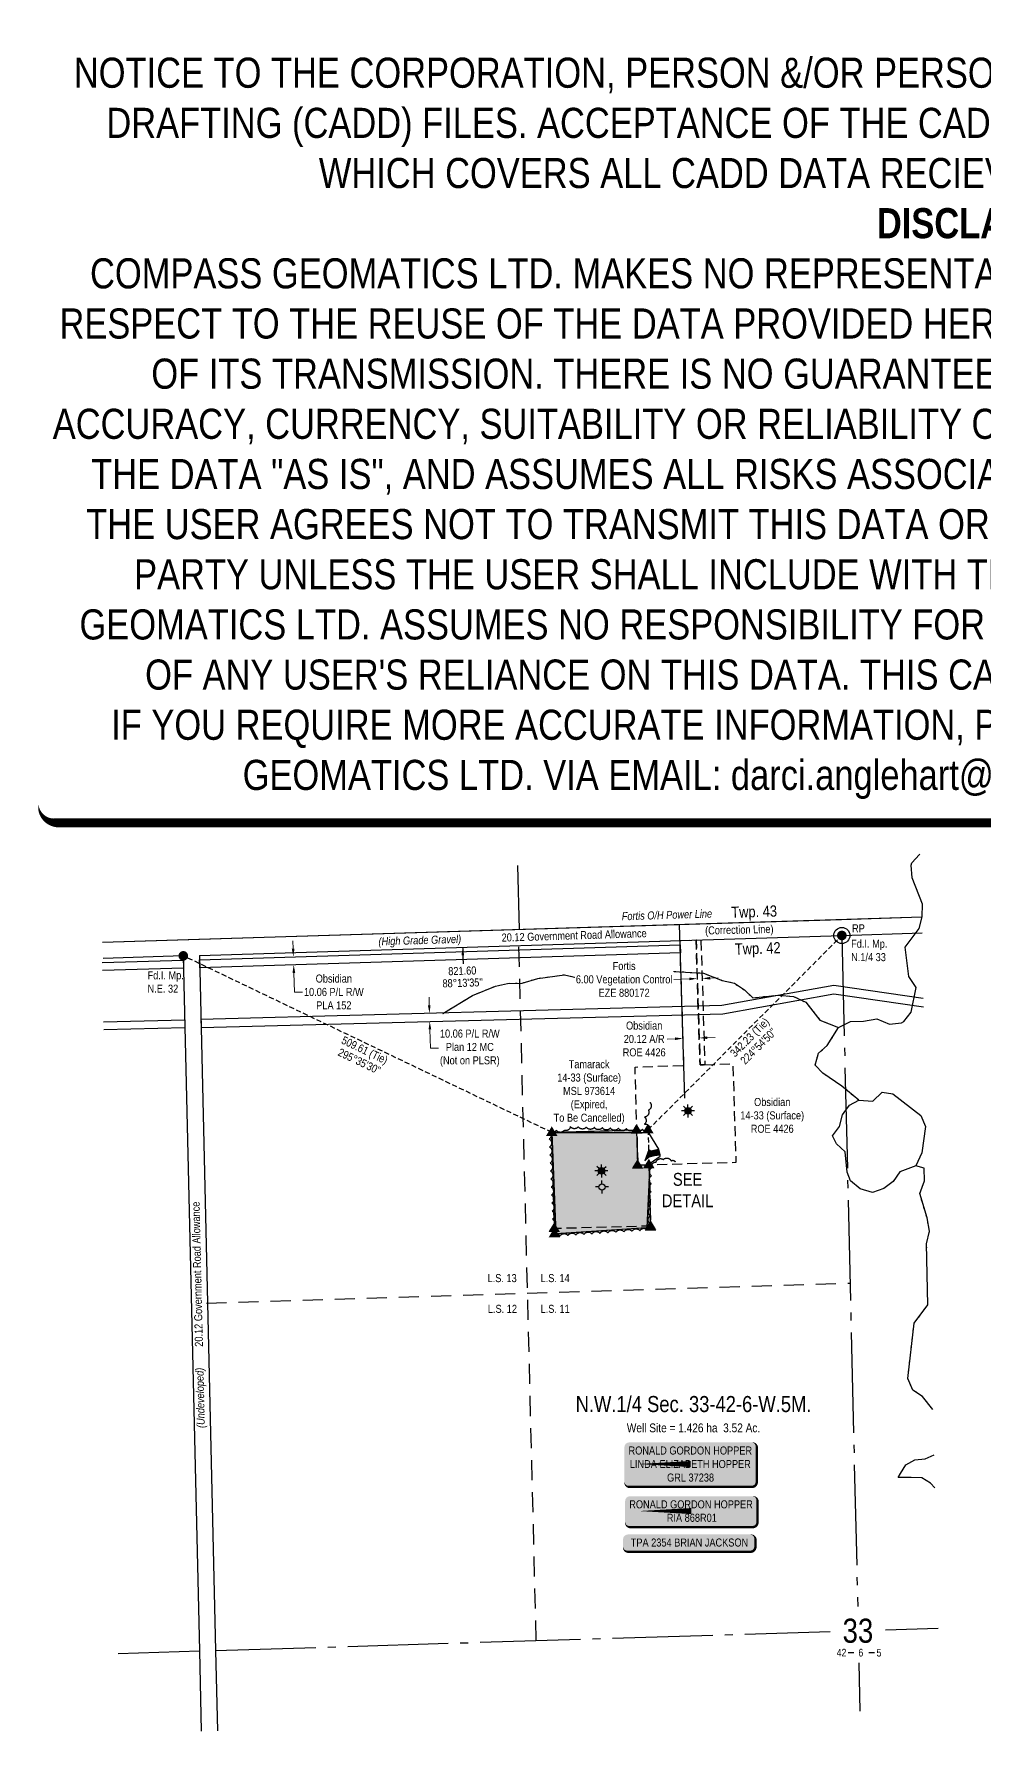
# Model space of a CAD drawing. Extents: x 647400 to 649769, y 5836713 to 5838829.
# Drawn here: x 647400 to 648585, y 5836713 to 5838829 of the extents above; entities that cross this region are included whole.
import ezdxf
from ezdxf.enums import TextEntityAlignment as Align

# ---------------------------------------------------------------- set-up
doc = ezdxf.new("R2010")
doc.units = 0
doc.header["$LTSCALE"] = 5
doc.header["$PDSIZE"] = 0.5
for name, pattern in [('0', [1, 1, 0]), ('foc-ACCESSROAD', [3.75, 2.5, -1.25]), ('foc-FLOWLINE', [3.75, 2.5, -1.25]), ('foc-LSD', [8, 5, -3]), ('foc-QUARTERLINE', [33, 25, -3, 2, -3]), ('foc-TIELINE', [1.875, 1.25, -0.625]), ('foc-TRAV', [1.875, 1.25, -0.625]), ('foc-WHEELTRACKS', [2, 0.4, -1.6])]:
    doc.linetypes.add(name, pattern=pattern)
doc.layers.get('Defpoints').update_dxf_attribs({"color": 9})
for name, color, linetype in [('10', 1, 'Continuous'), ('35', 37, 'Continuous'), ('9', 3, 'Continuous'), ('AS-FENCE', 48, 'foc-FENCE'), ('AS-OWNER', 7, 'Continuous'), ('AS-POWER', 104, 'foc-POWER'), ('AS-ROADS', 254, 'Continuous'), ('C-SYMBOL', 7, 'Continuous'), ('C-WS', 13, 'foc-ACCESSROAD'), ('C-WS-S', 13, 'Continuous'), ('D-TXT', 6, 'Continuous'), ('DETAIL-T', 7, 'Continuous'), ('F-EZE', 190, 'foc-FLOWLINE'), ('F-RW', 190, 'Continuous'), ('F-WS', 190, 'foc-ACCESSROAD'), ('F-WS-S', 190, 'Continuous'), ('L-AREAREQUIRED', 7, 'Continuous'), ('L-BD', 7, 'Continuous'), ('L-MON', 1, 'Continuous'), ('L-MON-T', 1, 'Continuous'), ('L-QSEC', 8, 'foc-QUARTERLINE'), ('L-ROAD-T', 7, 'Continuous'), ('L-SEC', 7, 'Continuous'), ('L-SECLBL', 7, 'Continuous'), ('L-SECTION-LSD', 7, 'foc-LSD'), ('L-TIE', 7, 'foc-TIELINE'), ('P-PROPOSED', 10, 'Continuous'), ('P-PROPOSED-H', 21, 'Continuous'), ('P-TRAV', 4, 'foc-TRAV'), ('T-BUSH', 110, '0'), ('T-WATER', 48, 'Continuous'), ('T-WATER-P3', 48, 'foc-WHEELTRACKS')]:
    doc.layers.add(name, color=color, linetype=linetype)
for name, color, linetype, lineweight in [('AS-GENERAL', 48, 'Continuous', 18), ('C-WS-T', 13, 'Continuous', 9), ('F-AR-T', 190, 'Continuous', 9), ('F-EZE-T', 190, 'Continuous', 9), ('F-RW-T', 190, 'Continuous', 9), ('F-WS-T', 190, 'Continuous', 9), ('T-TEXT', 48, 'Continuous', 18)]:
    doc.layers.add(name, color=color, linetype=linetype, lineweight=lineweight)
doc.layers.add('DISCLAIMER', color=7, linetype='Continuous', plot=False)
doc.styles.add('100L', font='', dxfattribs={"height": 11})
doc.styles.add('175L', font='', dxfattribs={"height": 20})
doc.styles.add('80', font='', dxfattribs={"height": 10})
doc.styles.add('80CG', font='', dxfattribs={"height": 10})
doc.styles.add('80L', font='', dxfattribs={"height": 10})
doc.styles.add('80LS', font='', dxfattribs={"height": 10})
doc.styles.add('foc-LtypeFont', font='', dxfattribs={"height": 7.35})
doc.styles.add('SIMPLEX', font='')
doc.styles.get('100L').set_extended_font_data('Arial Narrow')
doc.styles.get('175L').set_extended_font_data('Arial Narrow')
doc.styles.get('80').set_extended_font_data('Arial Narrow')
doc.styles.get('80CG').set_extended_font_data('Arial Narrow')
doc.styles.get('80L').set_extended_font_data('Arial Narrow')
doc.styles.get('80LS').set_extended_font_data('Arial Narrow', italic=True)
doc.styles.get('foc-LtypeFont').set_extended_font_data('Arial Narrow')
doc.styles.get('SIMPLEX').set_extended_font_data('Arial Narrow')
doc.linetypes.add('foc-FENCE', pattern='A,10,-1,["X",foc-LtypeFont,S=0.2,R=0,X=-0.625,Y=-0.75],-1.24', length=12.24)
doc.linetypes.add('foc-POWER', pattern='A,6,-1,["P",foc-LtypeFont,S=0.2,R=0,X=-0.625,Y=-0.75],-1.24,4', length=12.24)
doc.linetypes.add('foc-POWER-NOLINE', pattern='A,0,-4,["P",foc-LtypeFont,S=0.2,R=0,X=-0.625,Y=-0.75],-8.24', length=12.24)
doc.linetypes.add('foc-TOPO-flowdirection-NOLINE', pattern='A,0,[">",foc-LtypeFont,S=0.3,R=0,X=0,Y=-0.945],-20,[">",foc-LtypeFont,S=0.3,R=0,X=0,Y=-0.945],0', length=20)
doc.dimstyles.new('Compass 5 000', dxfattribs={"dimscale": 5, "dimtxt": 9, "dimasz": 2, "dimexe": 0.2, "dimexo": 0.0625, "dimgap": 0.5, "dimtad": 0, "dimtih": 1, "dimtoh": 1, "dimzin": 0, "dimdsep": 46, "dimtxsty": '80CG', "dimcen": 0.1, "dimse1": 1, "dimse2": 1, "dimclrd": 256, "dimclrt": 256, "dimaunit": 1, "dimadec": 4, "dimazin": 0, "dimtfac": 0.06, "dimtofl": 0, "dimtmove": 0, "dimatfit": 1, "dimfxl": 0.2, "dimtolj": 1, "dimtzin": 0, "dimlwd": -1, "dimarcsym": 0})

# ---------------------------------------------------------------- blocks, each defined once
blk = doc.blocks.new('fdia')
at = {"color": 255, "const_width": 1}
blk.add_lwpolyline([(-0.5, 0, 1), (0.5, 0, 1)], format="xyb", close=True, dxfattribs=at)
blk = doc.blocks.new('Fdiaa')
blk.add_blockref('fdia', (0, 0))
blk = doc.blocks.new('fdib')
at = {"color": 1, "const_width": 1.6}
blk.add_lwpolyline([(-0.4, 0, 1), (0.4, 0, 1)], format="xyb", close=True, dxfattribs=at)
at = {"color": 1}
blk.add_circle((0, 0), 0.8, dxfattribs=at)
blk = doc.blocks.new('Fdibb')
blk.add_blockref('fdib', (0, 0))
blk = doc.blocks.new('fdicc')
for name in ['Fdibb', 'Fdiaa']:
    blk.add_blockref(name, (0, 0))
blk = doc.blocks.new('FDI')
blk.add_blockref('fdicc', (0, 0))
blk = doc.blocks.new('STRIA')
blk.add_hatch(color=255).paths.add_polyline_path([(-0.04, 1.52), (-1.47, -0.87), (1.39, -0.87)])
blk = doc.blocks.new('STRIAA')
blk.add_blockref('STRIA', (0, 0))
blk = doc.blocks.new('STRIB')
at = {"color": 1}
blk.add_solid([(-1.12, -0.67), (-0.04, 1.13), (1.04, -0.67)], dxfattribs=at)
blk = doc.blocks.new('STRIBB')
blk.add_blockref('STRIB', (0, 0))
blk = doc.blocks.new('STRICC')
for name in ['STRIAA', 'STRIBB']:
    blk.add_blockref(name, (0, 0))
blk = doc.blocks.new('fdspike')
blk.add_blockref('STRICC', (0, 0))
blk = doc.blocks.new('TRIA')
blk.add_hatch(color=255).paths.add_polyline_path([(-0.04, 1.52), (-1.47, -0.87), (1.39, -0.87)])
blk = doc.blocks.new('TRIAA')
blk.add_blockref('TRIA', (0, 0))
blk = doc.blocks.new('TRIB')
at = {"color": 1}
blk.add_lwpolyline([(-1.12, -0.67), (-0.04, 1.13), (1.04, -0.67)], close=True, dxfattribs=at)
blk = doc.blocks.new('TRIBB')
blk.add_blockref('TRIB', (0, 0))
blk = doc.blocks.new('TRICC')
for name in ['TRIAA', 'TRIBB']:
    blk.add_blockref(name, (0, 0))
blk = doc.blocks.new('plspike')
blk.add_blockref('TRICC', (0, 0))
blk = doc.blocks.new('L-SECLBL')
at = {"layer": '9', "color": 7}
for p, q in [((-5.1, -27.8), (-12.3, -27.8)), ((20.7, -27.8), (13.5, -27.8))]:
    blk.add_line(p, q, dxfattribs=at)
at = {"layer": '10', "color": 2, "style": 'SIMPLEX'}
blk.add_attdef('SEC', text='', height=30, dxfattribs=at).set_placement((0, 0), align=Align.MIDDLE)
at = {"layer": '10', "color": 5, "style": '80L'}
blk.add_attdef('TWP', text='', height=9.5, dxfattribs=at).set_placement((-14.4, -27.4), align=Align.MIDDLE_RIGHT)
blk.add_attdef('RGE', text='', height=9.5, dxfattribs=at).set_placement((3.6, -27.4), align=Align.MIDDLE_CENTER)
blk.add_attdef('MER', text='', height=9.5, dxfattribs=at).set_placement((23.2, -27.4), align=Align.MIDDLE_LEFT)
blk = doc.blocks.new('*U40')
h = blk.add_hatch(color=255)
edge = h.paths.add_edge_path()
edge.add_line((-76.5, -11.5), (76.5, -11.5))
edge.add_arc((76.5, -5.5), 6, 270, 360)
edge.add_line((82.5, -5.5), (82.5, 4))
edge.add_arc((76.5, 4), 6, 0, 90)
edge.add_line((76.5, 10), (-76.5, 10))
edge.add_arc((-76.5, 4), 6, 90, 180)
edge.add_line((-82.5, 4), (-82.5, -5.5))
edge.add_arc((-76.5, -5.5), 6, 180, 270)
at = {"color": 44, "flags": 128}
blk.add_lwpolyline([(-76.5, -11.5, 3, 3, 0), (76.5, -11.5, 3, 3, 0.414214), (82.5, -5.5, 3, 3, 0), (82.5, 4, 3, 0, 0.414214), (76.5, 10, 0, 0, 0), (-76.5, 10, 0, 0, 0.414214), (-82.5, 4, 0, 0, 0), (-82.5, -5.5, 0, 3, 0.414214)], format="xyseb", close=True, dxfattribs=at)
at = {"color": 44, "style": '80'}
blk.add_attdef('ENTER_TEXT_001', (-36, -5), '', height=10, dxfattribs=at)
blk = doc.blocks.new('*D43')
at = {"layer": 'Defpoints', "color": 0, "transparency": 16777216}
for p in [(648233.3, 5837651.4), (648228.2, 5837625.1), (648234.2, 5837625.3)]:
    blk.add_point(p, dxfattribs=at)
at = {"layer": 'F-EZE-T', "transparency": 16777216}
for p, q in [((648217.4, 5837650.9), (648198.1, 5837650.2)), ((648243.3, 5837651.7), (648253.3, 5837652))]:
    blk.add_line(p, q, dxfattribs=at)
for points in [[(648217.3, 5837652.5), (648217.4, 5837649.2), (648227.3, 5837651.2)], [(648243.3, 5837653.3), (648243.4, 5837650), (648233.3, 5837651.4)]]:
    blk.add_solid(points, dxfattribs=at)
at = {"layer": 'F-EZE-T', "transparency": 16777216, "insert": (648136.1, 5837650.2), "char_height": 10, "attachment_point": 5, "style": '80CG', "bg_fill": 3, "box_fill_scale": 1.1, "bg_fill_color": 256, "bg_fill_true_color": 13158600, "bg_fill_transparency": 0}
blk.add_mtext('\\A1;Fortis\\P6.00 Vegetation Control\\PEZE 880172', dxfattribs=at)
blk = doc.blocks.new('*U42')
h = blk.add_hatch(color=59)
edge = h.paths.add_edge_path()
edge.add_line((-76.5, -28.5), (76.5, -28.5))
edge.add_arc((76.5, -22.5), 6, 270, 360)
edge.add_line((82.5, -22.5), (82.5, 21))
edge.add_arc((76.5, 21), 6, 0, 90)
edge.add_line((76.5, 27), (-76.5, 27))
edge.add_arc((-76.5, 21), 6, 90, 180)
edge.add_line((-82.5, 21), (-82.5, -22.5))
edge.add_arc((-76.5, -22.5), 6, 180, 270)
at = {"color": 1, "flags": 128}
blk.add_lwpolyline([(-76.5, -28.5, 3, 3, 0), (76.5, -28.5, 3, 3, 0.414214), (82.5, -22.5, 3, 3, 0), (82.5, 21, 3, 0, 0.414214), (76.5, 27, 0, 0, 0), (-76.5, 27, 0, 0, 0.414214), (-82.5, 21, 0, 0, 0), (-82.5, -22.5, 0, 3, 0.414214)], format="xyseb", close=True, dxfattribs=at)
blk.add_lwpolyline([(-65.5, 0, 0, 7.5, 0), (0, 0, 0, 0, 0)], format="xyseb", dxfattribs=at)
at = {"color": 1, "style": '80'}
blk.add_attdef('ENTER_TEXT_001', (-36, -5), '', height=10, dxfattribs=at)
blk = doc.blocks.new('*D44')
at = {"layer": 'Defpoints', "color": 0, "transparency": 16777216}
for p in [(647815.9, 5837681.3), (647724.1, 5837668.3), (647816.2, 5837671.2)]:
    blk.add_point(p, dxfattribs=at)
at = {"layer": 'F-RW-T', "transparency": 16777216}
for p, q in [((647723.5, 5837688.4), (647723.2, 5837698.4)), ((647724.4, 5837658.4), (647725.1, 5837634.5)), ((647725.1, 5837634.5), (647735.1, 5837634.5))]:
    blk.add_line(p, q, dxfattribs=at)
for points in [[(647725.1, 5837688.5), (647721.8, 5837688.4), (647723.8, 5837678.4)], [(647726.1, 5837658.4), (647722.7, 5837658.3), (647724.1, 5837668.3)]]:
    blk.add_solid(points, dxfattribs=at)
at = {"layer": 'F-RW-T', "transparency": 16777216, "insert": (647774.2, 5837634.5), "char_height": 10, "attachment_point": 5, "style": '80CG'}
blk.add_mtext('\\A1;Obsidian\\P10.06 P/L R/W\\PPLA 152', dxfattribs=at)
blk = doc.blocks.new('*D45')
at = {"layer": 'Defpoints', "color": 0, "transparency": 16777216}
for p in [(648209.4, 5837583), (648209.6, 5837576.6), (648229.5, 5837583.6)]:
    blk.add_point(p, dxfattribs=at)
at = {"layer": 'F-AR-T', "transparency": 16777216}
for p, q in [((648199.6, 5837576.2), (648189.6, 5837575.9)), ((648239.7, 5837577.5), (648249.7, 5837577.8))]:
    blk.add_line(p, q, dxfattribs=at)
for points in [[(648199.5, 5837577.9), (648199.6, 5837574.6), (648209.6, 5837576.6)], [(648239.6, 5837579.2), (648239.7, 5837575.9), (648229.7, 5837577.2)]]:
    blk.add_solid(points, dxfattribs=at)
at = {"layer": 'F-AR-T', "transparency": 16777216, "insert": (648161.1, 5837575.9), "char_height": 10, "attachment_point": 5, "style": '80CG'}
blk.add_mtext('\\A1;Obsidian\\P20.12 A/R\\PROE 4426', dxfattribs=at)
blk = doc.blocks.new('GAS')
h = blk.add_hatch(color=255)
h.dxf.hatch_style = 1
edge = h.paths.add_edge_path()
edge.add_arc((0, 0), 0.9, 0, 360)
for p, q in [((-0.81, 0), (-1.62, 0)), ((-0.57, 0.57), (-1.14, 1.14)), ((0, 0.81), (0, 1.62)), ((0.57, 0.57), (1.14, 1.14)), ((1.62, 0), (0.81, 0)), ((-0.57, -0.57), (-1.14, -1.14)), ((0, -0.81), (0, -1.62)), ((1.14, -1.14), (0.57, -0.57))]:
    blk.add_line(p, q)
blk.add_circle((0, 0), 0.8)
blk = doc.blocks.new('GABD')
for p, q in [((-0.81, 0), (-1.62, 0)), ((0, 0.81), (0, 1.62)), ((1.62, 0), (0.81, 0)), ((0, -0.81), (0, -1.62))]:
    blk.add_line(p, q)
blk.add_circle((0, 0), 0.8)
blk = doc.blocks.new('*D46')
at = {"layer": 'Defpoints', "color": 0, "transparency": 16777216}
for p in [(647852.2, 5837606.8), (647852.4, 5837596.7), (647893.7, 5837597.8)]:
    blk.add_point(p, dxfattribs=at)
at = {"layer": 'F-RW-T', "transparency": 16777216}
for p, q in [((647893.2, 5837617.9), (647892.9, 5837627.9)), ((647894, 5837587.8), (647894.6, 5837564.5)), ((647894.6, 5837564.5), (647904.6, 5837564.5))]:
    blk.add_line(p, q, dxfattribs=at)
for points in [[(647894.8, 5837617.9), (647891.5, 5837617.8), (647893.4, 5837607.9)], [(647895.6, 5837587.9), (647892.3, 5837587.8), (647893.7, 5837597.8)]]:
    blk.add_solid(points, dxfattribs=at)
at = {"layer": 'F-RW-T', "transparency": 16777216, "insert": (647943.7, 5837564.5), "char_height": 10, "attachment_point": 5, "style": '80CG'}
blk.add_mtext('\\A1;10.06 P/L R/W\\PPlan 12 MC\\P(Not on PLSR)', dxfattribs=at)
blk = doc.blocks.new('*U47')
at = {"layer": '35', "color": 3}
blk.add_circle((0, 0), 10, dxfattribs=at)
at = {"layer": '35', "color": 3, "style": '80'}
blk.add_attdef('RP_001', (12.7, 3.9), '', height=10, dxfattribs=at)
blk = doc.blocks.new('*U49')
h = blk.add_hatch(color=59)
edge = h.paths.add_edge_path()
edge.add_line((-76.5, -20), (76.5, -20))
edge.add_arc((76.5, -14), 6, 270, 360)
edge.add_line((82.5, -14), (82.5, 12.5))
edge.add_arc((76.5, 12.5), 6, 0, 90)
edge.add_line((76.5, 18.5), (-76.5, 18.5))
edge.add_arc((-76.5, 12.5), 6, 90, 180)
edge.add_line((-82.5, 12.5), (-82.5, -14))
edge.add_arc((-76.5, -14), 6, 180, 270)
at = {"color": 1, "flags": 128}
blk.add_lwpolyline([(-76.5, -20, 3, 3, 0), (76.5, -20, 3, 3, 0.414214), (82.5, -14, 3, 3, 0), (82.5, 12.5, 3, 0, 0.414214), (76.5, 18.5, 0, 0, 0), (-76.5, 18.5, 0, 0, 0.414214), (-82.5, 12.5, 0, 0, 0), (-82.5, -14, 0, 3, 0.414214)], format="xyseb", close=True, dxfattribs=at)
blk.add_lwpolyline([(-65.5, 0, 0, 7.5, 0), (0, 0, 0, 0, 0)], format="xyseb", dxfattribs=at)
at = {"color": 1, "style": '80'}
blk.add_attdef('ENTER_TEXT_001', (-36, -5), '', height=10, dxfattribs=at)
blk = doc.blocks.new('Disclaimer_Legal')
at = {"layer": 'DISCLAIMER', "color": 254, "flags": 128}
blk.add_lwpolyline([(-3612.9, -1104.6, 37.5, 37.5, 0), (4096.1, -1104.6, 37.5, 37.5, 0.414214), (4171.1, -1029.6, 37.5, 37.5, 0), (4171.1, 2078.7, 37.5, 0, 0.414214), (4096.1, 2153.7, 0, 0, 0), (-3612.9, 2153.7, 0, 0, 0.414214), (-3687.9, 2078.7, 0, 0, 0), (-3687.9, -1029.6, 0, 37.5, 0.414214)], format="xyseb", close=True, dxfattribs=at)
at = {"layer": 'DISCLAIMER', "color": 254, "insert": (241.6, 533.9), "char_height": 125, "width": 7717.568, "attachment_point": 5, "style": '80'}
blk.add_mtext('NOTICE TO THE CORPORATION, PERSON &/OR PERSONS REGARDING THIS COMPUTER AIDED DESIGN AND DRAFTING (CADD) FILES. ACCEPTANCE OF THE CADD DATA IS BASED ON THE FOLLOWING DISCLAIMER WHICH COVERS ALL CADD DATA RECIEVED FROM COMPASS GEOMATICS LTD.\\P{\\fArial Narrow|b1|i0|c0|p34;DISCLAIMER}\\PCOMPASS GEOMATICS LTD. MAKES NO REPRESENTATION OR WARRANTIES, EXPRESS OR IMPLIED, WITH RESPECT TO THE REUSE OF THE DATA PROVIDED HEREWITH, REGARDLESS OF ITS FORMAT OR THE MEANS OF ITS TRANSMISSION. THERE IS NO GUARANTEE OR REPRESENTATION TO THE USER AS TO THE ACCURACY, CURRENCY, SUITABILITY OR RELIABILITY OF THIS DATA FOR ANY PURPOSE. THE USER ACCEPTS THE DATA "AS IS", AND ASSUMES ALL RISKS ASSOCIATED WITH ITS USE. BY ACCEPTANCE OF THIS DATA, THE USER AGREES NOT TO TRANSMIT THIS DATA OR PROVIDE ACCESS OR ANY PART OF IT TO ANOTHER PARTY UNLESS THE USER SHALL INCLUDE WITH THE DATA A COPY OF THIS DISCLAIMER. COMPASS GEOMATICS LTD. ASSUMES NO RESPONSIBILITY FOR ACTUAL OR CONSEQUENTIAL DAMAGE AS A RESULT OF ANY USER\'S RELIANCE ON THIS DATA. THIS CADD FILE IS FOR ILLUSTRATION PURPOSES ONLY.\\PIF YOU REQUIRE MORE ACCURATE INFORMATION, PLEASE CONTACT DARCI ANGLEHART AT COMPASS GEOMATICS LTD. VIA EMAIL: darci.anglehart@compassgeomatics.ca OR CELL: 506-961-7292', dxfattribs=at)

msp = doc.modelspace()

# ---------------------------------------------------------------- hatches: boundary and pattern name
at = {"layer": 'AS-ROADS'}
h = msp.add_hatch(color=256, dxfattribs=at)
h.dxf.hatch_style = 1
h.paths.add_polyline_path([(648161.958, 5837423.969), (648167.508, 5837429.171), (648173.758, 5837430.864), (648180.686, 5837431.629), (648178.993, 5837438.335), (648169.342, 5837436.214), (648166.965, 5837437.589)])
at = {"layer": 'P-PROPOSED-H', "linetype": 'Continuous'}
h = msp.add_hatch(color=256, dxfattribs=at)
h.dxf.hatch_style = 1
h.paths.add_polyline_path([(648153.105, 5837418.54), (648151.94, 5837462.292), (648046.079, 5837459.473), (648049.444, 5837333.102), (648169.234, 5837341.269), (648167.166, 5837418.915)])

# ---------------------------------------------------------------- linework, layer by layer
at = {"layer": 'AS-FENCE', "flags": 128}
for points in [[(648179.217, 5837438.713), (648166.755, 5837458.772), (648046.031, 5837458.989), (648050.861, 5837333.302), (648164.981, 5837340.944), (648168.598, 5837421.104), (648181.148, 5837429.796), (648180.977, 5837431.562)], [(648180.946, 5837431.552), (648179.222, 5837438.716)]]:
    msp.add_lwpolyline(points, dxfattribs=at)
at = {"layer": 'AS-GENERAL', "flags": 128}
msp.add_lwpolyline([(648107.081, 5837411.017), (648107.14, 5837412.48), (648105.787, 5837412.485), (648105.573, 5837411.409), (648106.154, 5837410.78)], close=True, dxfattribs=at)
at = {"layer": 'AS-GENERAL'}
msp.add_circle((648106.318, 5837411.722), 0.624, dxfattribs=at)
at = {"layer": 'AS-POWER', "linetype": 'foc-POWER-NOLINE', "flags": 128}
msp.add_lwpolyline([(647485.969, 5837696.514), (648507.777, 5837728.129)], dxfattribs=at)
at = {"layer": 'AS-POWER', "flags": 128}
msp.add_lwpolyline([(648211.949, 5837502.013), (648205.068, 5837718.763)], dxfattribs=at)
at = {"layer": 'AS-ROADS', "flags": 128}
msp.add_lwpolyline([(648161.958, 5837423.969), (648167.508, 5837429.171), (648173.758, 5837430.864), (648180.686, 5837431.629), (648178.993, 5837438.335), (648169.342, 5837436.214), (648166.965, 5837437.589)], close=True, dxfattribs=at)
at = {"layer": 'C-WS', "flags": 128}
msp.add_lwpolyline([(648167.166, 5837418.915), (648169.194, 5837342.744), (648049.272, 5837339.551), (648046.079, 5837459.473), (648151.921, 5837462.291), (648153.105, 5837418.54), (648167.166, 5837418.915)], close=True, dxfattribs=at)
at = {"layer": 'Defpoints', "color": 5}
for centre in [(648046.079, 5837459.473), (648165.914, 5837462.664)]:
    msp.add_circle(centre, 0.0435, dxfattribs=at)
at = {"layer": 'F-EZE', "flags": 128}
msp.add_lwpolyline([(648236.764, 5837543.779), (648230.763, 5837543.588), (648225.819, 5837699.325), (648231.82, 5837699.511), (648236.764, 5837543.779)], close=True, dxfattribs=at)
at = {"layer": 'F-RW'}
msp.add_lwpolyline([(648206.196, 5837683.255), (647607.012, 5837664.73), (647606.778, 5837674.794), (648205.876, 5837693.316), (648206.196, 5837683.255)], close=True, dxfattribs=at)
msp.add_lwpolyline([(647485.494, 5837671.166), (647586.672, 5837674.353), (647586.906, 5837664.289), (647485.728, 5837661.101)], dxfattribs=at)
at = {"layer": 'F-WS', "flags": 128}
msp.add_lwpolyline([(648236.764, 5837543.779), (648271.588, 5837544.884), (648275.488, 5837421.861), (648167.166, 5837418.915), (648153.105, 5837418.54), (648151.94, 5837462.292), (648149.712, 5837541.016), (648210.649, 5837542.95), (648206.196, 5837683.255), (648205.876, 5837693.316), (648205.705, 5837698.702), (648225.819, 5837699.325), (648230.763, 5837543.588), (648236.764, 5837543.779)], close=True, dxfattribs=at)
at = {"layer": 'F-WS-S', "flags": 128}
msp.add_lwpolyline([(647487.208, 5837597.371), (647588.411, 5837600.008), (647588.642, 5837589.956), (647487.441, 5837587.315)], dxfattribs=at)
at = {"layer": 'L-QSEC'}
for p, q in [((648005.819, 5837712.433), (648003.598, 5837792.296)), ((648407.519, 5837704.95), (648427.235, 5836868.69)), ((647626.769, 5836813.778), (648392.787, 5836837.399)), ((648462.037, 5836839.534), (648527.507, 5836841.553)), ((647505.491, 5836809.916), (647606.667, 5836813.16)), ((648428.509, 5836798.484), (648429.927, 5836738.346))]:
    msp.add_line(p, q, dxfattribs=at)
at = {"layer": 'L-SEC'}
for p, q in [((648406.86, 5837725.05), (648506.81, 5837728.326)), ((647606.654, 5837680.157), (648407.519, 5837704.95)), ((648407.519, 5837704.95), (648507.469, 5837708.226)), ((647586.552, 5837679.535), (647486.597, 5837676.413)), ((647586.552, 5837679.535), (647606.663, 5836813.339)), ((647606.654, 5837680.157), (647626.769, 5836813.806)), ((647606.663, 5836813.339), (647608.979, 5836713.364)), ((647626.769, 5836813.805), (647629.085, 5836713.83))]:
    msp.add_line(p, q, dxfattribs=at)
msp.add_lwpolyline([(647485.969, 5837696.514), (647606.032, 5837700.259), (648406.897, 5837725.051)], dxfattribs=at)
at = {"layer": 'L-SECTION-LSD'}
for p, q in [((648026.557, 5836826.106), (648004.935, 5837692.289)), ((647615.492, 5837246.84), (648417.355, 5837271.598))]:
    msp.add_line(p, q, dxfattribs=at)
at = {"layer": 'L-TIE'}
for p, q in [((648166.001, 5837462.666), (648407.519, 5837704.95)), ((648046.079, 5837459.473), (647586.552, 5837679.535))]:
    msp.add_line(p, q, dxfattribs=at)
at = {"layer": 'P-PROPOSED', "linetype": 'Continuous'}
msp.add_lwpolyline([(648153.105, 5837418.54), (648151.94, 5837462.292), (648046.079, 5837459.473), (648049.444, 5837333.102), (648169.234, 5837341.269), (648167.166, 5837418.915)], close=True, dxfattribs=at)
at = {"layer": 'P-TRAV'}
for p, q in [((648151.94, 5837462.292), (648166.001, 5837462.666)), ((648166.001, 5837462.666), (648167.164, 5837418.985))]:
    msp.add_line(p, q, dxfattribs=at)
at = {"layer": 'T-BUSH', "flags": 128}
msp.add_lwpolyline([(648168.32, 5837496.879, -0.52056705), (648166.366, 5837487.272, -0.52056705), (648161.409, 5837478.59, -0.52056705), (648161.407, 5837469.821, -0.52056705), (648168.102, 5837463.122, -0.52056705), (648158.887, 5837463.334, -0.52056705), (648148.898, 5837463.734, -0.52056705), (648138.908, 5837464.133, -0.52056705), (648128.919, 5837464.533, -0.52056705), (648118.93, 5837464.933, -0.52056705), (648108.941, 5837465.332, -0.52056705), (648098.952, 5837465.732, -0.52056705), (648088.963, 5837466.131, -0.52056705), (648078.974, 5837466.531, -0.52056705), (648068.985, 5837466.93, -0.52056705), (648061.493, 5837462.177, -0.52056705), (648051.496, 5837462.183, -0.52056705), (648042.447, 5837461.278, -0.52056705), (648042.845, 5837451.289, -0.52056705), (648043.243, 5837441.299, -0.52056705), (648043.641, 5837431.31, -0.52056705), (648044.039, 5837421.321, -0.52056705), (648044.437, 5837411.332, -0.52056705), (648044.835, 5837401.343, -0.52056705), (648045.233, 5837391.354, -0.52056705), (648045.632, 5837381.365, -0.52056705), (648046.03, 5837371.376, -0.52056705), (648046.428, 5837361.386, -0.52056705), (648046.826, 5837351.397, -0.52056705), (648047.224, 5837341.408, -0.52056705), (648047.622, 5837331.419, -0.52056705), (648056.074, 5837330.394, -0.52056705), (648066.049, 5837331.063, -0.52056705), (648076.024, 5837331.731, -0.52056705), (648085.998, 5837332.4, -0.52056705), (648095.973, 5837333.069, -0.52056705), (648105.948, 5837333.738, -0.52056705), (648115.922, 5837334.406, -0.52056705), (648125.897, 5837335.075, -0.52056705), (648135.871, 5837335.744, -0.52056705), (648145.846, 5837336.413, -0.52056705), (648155.821, 5837337.082, -0.52056705), (648165.795, 5837337.75, -0.52056705), (648168.43, 5837345.493, -0.52056705), (648168.731, 5837355.486, -0.52056705), (648169.032, 5837365.478, -0.52056705), (648169.333, 5837375.471, -0.52056705), (648169.634, 5837385.463, -0.52056705), (648169.935, 5837395.456, -0.52056705), (648170.236, 5837405.449, -0.52056705), (648170.537, 5837415.441, -0.52056705), (648175.909, 5837422.495, -0.52056705), (648185.018, 5837425.729, -0.52056705), (648194.8, 5837423.945, -0.52056705), (648199.741, 5837422.77, -0.52056705)], format="xyb", dxfattribs=at)
at = {"layer": 'T-WATER'}
for points in [[(648403.206, 5837590.07), (648418.491, 5837597.655), (648434.489, 5837598.3), (648451.329, 5837601.125), (648466.824, 5837594.578), (648481.993, 5837596.149), (648484.842, 5837597.824), (648493.738, 5837609.288), (648500.003, 5837640.283), (648491.189, 5837653.878), (648486.309, 5837690.489), (648503.729, 5837713.683), (648507.777, 5837728.129), (648508.047, 5837743.976), (648495.304, 5837776.869), (648493.89, 5837792.742), (648494.843, 5837795.557), (648504.455, 5837805.94), (648504.849, 5837806.176)], [(648523.383, 5837016.598), (648517.834, 5837022.266), (648507.197, 5837028.847), (648494.052, 5837029.425), (648477.546, 5837029.218), (648480.614, 5837034.36), (648487.178, 5837045.014), (648498.385, 5837051.601), (648511.433, 5837052.477), (648522.42, 5837057.468)]]:
    msp.add_lwpolyline(points, dxfattribs=at)
at = {"layer": 'T-WATER', "linetype": 'foc-TOPO-flowdirection-NOLINE', "flags": 128}
msp.add_lwpolyline([(648403.206, 5837590.07), (648418.491, 5837597.655), (648434.489, 5837598.3), (648451.329, 5837601.125), (648466.824, 5837594.578), (648481.993, 5837596.149), (648484.842, 5837597.824), (648493.738, 5837609.288), (648500.003, 5837640.283), (648491.189, 5837653.878), (648486.309, 5837690.489), (648503.729, 5837713.683), (648507.777, 5837728.129), (648508.047, 5837743.976), (648495.304, 5837776.869), (648493.89, 5837792.742), (648494.843, 5837795.557), (648504.455, 5837805.94), (648504.849, 5837806.176)], dxfattribs=at)
at = {"layer": 'T-WATER'}
msp.add_lwpolyline([(648445.677, 5837384.59), (648430.332, 5837389.332), (648418.181, 5837399.027), (648414.317, 5837410.148), (648411.55, 5837435.347), (648400.908, 5837445.235), (648395.979, 5837455.247), (648404.39, 5837466.918), (648408.18, 5837481.456), (648412.511, 5837487.27), (648417.229, 5837493.601), (648428.526, 5837499.667), (648446.189, 5837498.481), (648457.799, 5837509.634), (648471.205, 5837507.4), (648505.891, 5837480.733), (648511.891, 5837466.946), (648507.17, 5837434.181), (648499.742, 5837417.736), (648479.913, 5837410.481), (648471.653, 5837398.233), (648459.857, 5837389.776), (648445.677, 5837384.59)], close=True, dxfattribs=at)
at = {"layer": 'T-WATER-P3', "flags": 128}
for points in [[(647909.924, 5837607.518), (647947.19, 5837630.182), (647975.635, 5837641.954), (647990.834, 5837645.282), (648008.81, 5837645.719), (648028.409, 5837651.521), (648061.556, 5837655.957), (648079.612, 5837651.932), (648094.86, 5837655.239), (648164.62, 5837662.123), (648205.197, 5837659.776), (648235.153, 5837657.991), (648258.31, 5837648.908), (648273.573, 5837645.467), (648286.289, 5837637.008), (648296.391, 5837627.261), (648328.385, 5837630.716), (648347.228, 5837628.991), (648362.421, 5837621.77), (648380.265, 5837599.472), (648403.206, 5837590.07)], [(648428.526, 5837499.667), (648407.568, 5837517.066), (648383.796, 5837533.265), (648374.134, 5837543.512), (648378.397, 5837558.344), (648389.312, 5837567.687), (648403.206, 5837590.07)], [(648521.082, 5837114.263), (648508.002, 5837130.522), (648496.009, 5837138.445), (648489.578, 5837152.664), (648497.542, 5837221.551), (648514.629, 5837244.438), (648513.162, 5837320.815), (648516.967, 5837336.381), (648513.745, 5837353.045), (648504.635, 5837383.157), (648510.753, 5837399.083), (648509.932, 5837415.067), (648499.742, 5837417.736)]]:
    msp.add_lwpolyline(points, dxfattribs=at)
at = {"layer": 'T-WATER-P3', "linetype": 'foc-TOPO-flowdirection-NOLINE', "flags": 128}
for points in [[(647909.924, 5837607.518), (647947.19, 5837630.182), (647975.635, 5837641.954), (647990.834, 5837645.282), (648008.81, 5837645.719), (648028.409, 5837651.521), (648061.556, 5837655.957), (648079.612, 5837651.932), (648094.86, 5837655.239), (648164.62, 5837662.123), (648205.197, 5837659.776), (648235.153, 5837657.991), (648258.31, 5837648.908), (648273.573, 5837645.467), (648286.289, 5837637.008), (648296.391, 5837627.261), (648328.385, 5837630.716), (648347.228, 5837628.991), (648362.421, 5837621.77), (648380.265, 5837599.472), (648403.206, 5837590.07)], [(648428.526, 5837499.667), (648407.568, 5837517.066), (648383.796, 5837533.265), (648374.134, 5837543.512), (648378.397, 5837558.344), (648389.312, 5837567.687), (648403.206, 5837590.07)], [(648521.082, 5837114.263), (648508.002, 5837130.522), (648496.009, 5837138.445), (648489.578, 5837152.664), (648497.542, 5837221.551), (648514.629, 5837244.438), (648513.162, 5837320.815), (648516.967, 5837336.381), (648513.745, 5837353.045), (648504.635, 5837383.157), (648510.753, 5837399.083), (648509.932, 5837415.067), (648499.742, 5837417.736)]]:
    msp.add_lwpolyline(points, dxfattribs=at)

# ---------------------------------------------------------------- block references
ref = msp.add_blockref('*U40', (648217.239, 5836948.353))
ref.add_attrib('ENTER_TEXT_001', 'TPA 2354 BRIAN JACKSON', (648144.364, 5836943.35), dxfattribs={"color": 44, "height": 10, "style": '80'})
at = {"layer": 'AS-OWNER'}
ref = msp.add_blockref('*U42', (648218.966, 5837046.189), dxfattribs=at)
ref.add_attrib('ENTER_TEXT_001', 'RONALD GORDON HOPPER', (648141.596, 5837058.029), dxfattribs={"layer": '0', "color": 1, "height": 10, "style": '80'})
ref.add_attrib('ENTER_TEXT_002', 'LINDA ELIZABETH HOPPER', (648143.209, 5837041.185), dxfattribs={"layer": '0', "color": 1, "height": 10, "style": '80'})
ref.add_attrib('ENTER_TEXT_003', 'GRL 37238', (648189.611, 5837024.341), dxfattribs={"layer": '0', "color": 1, "height": 10, "style": '80'})
ref = msp.add_blockref('*U49', (648219.867, 5836987.576), dxfattribs=at)
ref.add_attrib('ENTER_TEXT_001', 'RONALD GORDON HOPPER', (648142.497, 5836990.926), dxfattribs={"layer": '0', "color": 1, "height": 10, "style": '80'})
ref.add_attrib('ENTER_TEXT_002', 'RIA 868R01', (648189.287, 5836974.218), dxfattribs={"layer": '0', "color": 1, "height": 10, "style": '80'})
at = {"layer": 'C-WS-S', "xscale": 5.000000000000016, "yscale": 5.000000000000016, "zscale": 5.000000000000016}
msp.add_blockref('GAS', (648107.865, 5837411.463), dxfattribs=at)
at = {"layer": 'F-WS-S', "xscale": 5.000000000000016, "yscale": 5.000000000000016, "zscale": 5.000000000000016}
for name, p in [('GAS', (648215.689, 5837486.33)), ('GABD', (648108.5, 5837391.473))]:
    msp.add_blockref(name, p, dxfattribs=at)
at = {"layer": 'L-BD', "color": 5, "linetype": 'Continuous', "xscale": 0.3, "yscale": 0.3, "zscale": 0.3}
msp.add_blockref('Disclaimer_Legal', (648512.322, 5838176.861), dxfattribs=at)
at = {"layer": 'L-MON', "color": 1, "xscale": 0.99970439, "yscale": 0.99970439, "zscale": 0.99970439}
msp.add_blockref('*U47', (648407.519, 5837704.95), dxfattribs=at).add_auto_attribs({'RP_001': 'RP'})
at = {"layer": 'L-MON'}
for name, p, xscale, yscale, zscale in [('FDI', (648407.519, 5837704.95), 5.000000000000016, 5.000000000000016, 5.000000000000016), ('FDI', (647586.552, 5837679.535), 5.000000000000016, 5.000000000000016, 5.000000000000016), ('fdspike', (648046.079, 5837459.473), 4.998521950000003, 4.998521950000003, 4.998521950000003), ('plspike', (648151.919, 5837462.359), 4.998521950000003, 4.998521950000003, 4.998521950000003), ('fdspike', (648165.914, 5837462.664), 4.998521950000003, 4.998521950000003, 4.998521950000003), ('plspike', (648153.096, 5837418.612), 4.998521950000003, 4.998521950000003, 4.998521950000003), ('plspike', (648167.147, 5837418.985), 4.998521950000003, 4.998521950000003, 4.998521950000003), ('plspike', (648049.244, 5837339.611), 4.998521950000003, 4.998521950000003, 4.998521950000003), ('plspike', (648049.423, 5837333.101), 4.998521950000003, 4.998521950000003, 4.998521950000003), ('plspike', (648169.187, 5837341.266), 4.998521950000003, 4.998521950000003, 4.998521950000003), ('fdspike', (648169.193, 5837342.768), 4.998521950000003, 4.998521950000003, 4.998521950000003)]:
    msp.add_blockref(name, p, dxfattribs=dict(at, xscale=xscale, yscale=yscale, zscale=zscale))
at = {"layer": 'L-SECLBL'}
msp.add_blockref('L-SECLBL', (648427.566, 5836838.471), dxfattribs=at).add_auto_attribs({'SEC': '33', 'TWP': '42', 'RGE': '6', 'MER': '5'})

# ---------------------------------------------------------------- texts
at = {"layer": 'AS-POWER', "linetype": 'Continuous', "insert": (648132.98, 5837733.831), "char_height": 10, "attachment_point": 1, "rotation": 1.754312, "style": '100L'}
msp.add_mtext_dynamic_manual_height_columns('{\\fArial Narrow|b0|i1|c0|p34;Fortis O/H Power Line}', width=112.50109, gutter_width=55, heights=[0], dxfattribs=at)
at = {"layer": 'C-SYMBOL', "color": 3, "linetype": 'Continuous', "style": '175L'}
msp.add_text('N.W.1/4 Sec. 33-42-6-W.5M.', height=19.99409, dxfattribs=at).set_placement((648222.628, 5837104.946), align=Align.BOTTOM_CENTER)
at = {"layer": 'C-WS-T', "insert": (648092.451, 5837509.69), "char_height": 10, "attachment_point": 5, "style": '80CG'}
msp.add_mtext('\\A1;Tamarack\\P14-33 (Surface)\\PMSL 973614\\P(Expired, \\PTo Be Cancelled)', dxfattribs=at)
at = {"layer": 'D-TXT', "color": 3, "char_height": 14, "attachment_point": 1, "rotation": 1.770804, "style": '80L'}
for s, insert in [('Twp. 43', (648269.452, 5837740.812)), ('Twp. 42', (648273.911, 5837695.039))]:
    msp.add_mtext_dynamic_manual_height_columns(s, width=101.3954, gutter_width=47.5, heights=[0], dxfattribs=dict(at, insert=insert))
at = {"layer": 'DETAIL-T', "color": 3, "insert": (648215.227, 5837387.63), "char_height": 15.9953, "width": 63.61731, "attachment_point": 5, "style": '80CG'}
msp.add_mtext('SEE\\PDETAIL', dxfattribs=at)
at = {"layer": 'F-WS-T', "insert": (648320.709, 5837480.655), "char_height": 9.99704, "attachment_point": 5, "style": '80CG'}
msp.add_mtext('\\A1;Obsidian\\P14-33 (Surface)\\PROE 4426', dxfattribs=at)
at = {"layer": 'L-AREAREQUIRED', "color": 5, "linetype": 'Continuous', "style": '100L'}
msp.add_text('Well Site = 1.426 ha  3.52 Ac.', height=10.99675, dxfattribs=at).set_placement((648222.628, 5837082.453), align=Align.BOTTOM_CENTER)
at = {"layer": 'L-BD', "linetype": 'Continuous', "style": '80L'}
for s, p in [('821.60', (647934.35, 5837660.94)), ("88°13'35''", (647934.814, 5837645.951))]:
    msp.add_text(s, height=9.997, rotation=1.7732, dxfattribs=at).set_placement(p, align=Align.MIDDLE)
at = {"layer": 'L-BD', "style": '80L'}
for s, rotation, p in [('342.23 (Tie)', 45.0806, (648293.441, 5837577.101)), ('509.61 (Tie)', 334.4108, (647812.214, 5837560.938)), ("224°54'50''", 45.0806, (648303.529, 5837567.042)), ("295°35'30''", 334.4108, (647806.061, 5837548.09))]:
    msp.add_text(s, height=9.99704, rotation=rotation, dxfattribs=at).set_placement(p, align=Align.MIDDLE)
at = {"layer": 'L-MON-T', "char_height": 9.997, "attachment_point": 1, "style": '80L'}
for s, insert in [('Fd.I. Mp.\\PN.1/4 33', (648419.115, 5837699.658)), ('Fd.I. Mp.\\PN.E. 32', (647542.009, 5837660.308))]:
    msp.add_mtext_dynamic_manual_height_columns(s, width=44.31609, gutter_width=49.968, heights=[0], dxfattribs=dict(at, insert=insert))
at = {"layer": 'L-ROAD-T', "style": '80L'}
for s, rotation, p in [('(Correction Line)', 1.320547, (648279.676, 5837712.119)), ('20.12 Government Road Allowance', 1.77307, (648073.784, 5837705.059)), ('20.12 Government Road Allowance', 91.330002, (647603.939, 5837282.782))]:
    msp.add_text(s, height=10, rotation=rotation, dxfattribs=at).set_placement(p, align=Align.MIDDLE_CENTER)
at = {"layer": 'T-TEXT', "style": '80LS'}
for s, rotation, p in [('(High Grade Gravel)', 1.77307, (647881.389, 5837699.104)), ('(Undeveloped)', 91.330002, (647607.518, 5837128.636))]:
    msp.add_text(s, height=10, rotation=rotation, dxfattribs=at).set_placement(p, align=Align.MIDDLE_CENTER)

# ---------------------------------------------------------------- dimensions: what is measured, and where the dimension line sits
at = {"layer": 'F-AR-T'}
dim = msp.add_linear_dim(base=(648209.583, 5837576.56), p1=(648229.493, 5837583.592), p2=(648209.38, 5837582.954), angle=181.818083, text='Obsidian\\P20.12 A/R\\PROE 4426', dimstyle='Compass 5 000', override={"dimtxt": 10}, dxfattribs=at)
dim.commit()
dim.dimension.update_dxf_attribs({"geometry": '*D45', "text_midpoint": (648161.059, 5837575.926), "dimtype": 161})
at = {"layer": 'F-RW-T'}
for base, p1, p2, angle, text, picture, middle in [((647724.091, 5837668.35), (647815.891, 5837681.259), (647816.202, 5837671.197), 271.770808, 'Obsidian\\P10.06 P/L R/W\\PPLA 152', '*D44', (647774.223, 5837634.515)), ((647893.694, 5837597.828), (647852.166, 5837606.788), (647852.431, 5837596.738), 271.512641, '10.06 P/L R/W\\PPlan 12 MC\\P(Not on PLSR)', '*D46', (647943.659, 5837564.544))]:
    dim = msp.add_linear_dim(base=base, p1=p1, p2=p2, angle=angle, text=text, dimstyle='Compass 5 000', override={"dimtxt": 10}, dxfattribs=at)
    dim.commit()
    dim.dimension.update_dxf_attribs({"geometry": picture, "text_midpoint": middle, "dimtype": 161})

# ---------------------------------------------------------------- leaders
at = {"layer": 'L-BD', "linetype": 'Continuous', "path_type": 1}
msp.add_leader([(647934.787, 5837690.315), (647935.292, 5837669.714)], dimstyle='Compass 5 000', override={"dimgap": 0.5, "dimtad": 0}, dxfattribs=at)

# ---------------------------------------------------------------- next in the draw order: texts
at = {"layer": 'L-SECTION-LSD', "char_height": 10, "attachment_point": 1, "style": '100L', "bg_fill": 3, "box_fill_scale": 1.5, "bg_fill_color": 256, "bg_fill_transparency": 0}
for s, width, insert in [('\\pi1.88879;L.S. 13', 36.83422, (647963.992, 5837282.892)), ('L.S. 14', 36.9982, (648031.951, 5837282.892)), ('\\pi2.22769;L.S. 12', 37.11172, (647963.992, 5837244.607)), ('L.S. 11', 36.4495, (648031.951, 5837244.607))]:
    msp.add_mtext_dynamic_manual_height_columns(s, width=width, gutter_width=55, heights=[0], dxfattribs=dict(at, insert=insert))

# ---------------------------------------------------------------- next in the draw order: dimensions: what is measured, and where the dimension line sits
at = {"layer": 'F-EZE-T'}
dim = msp.add_linear_dim(base=(648233.349, 5837651.366), p1=(648228.177, 5837625.063), p2=(648234.178, 5837625.254), angle=1.818447, text='Fortis\\P6.00 Vegetation Control\\PEZE 880172', dimstyle='Compass 5 000', override={"dimtxt": 10, "dimtfill": 1}, dxfattribs=at)
dim.commit()
dim.dimension.update_dxf_attribs({"geometry": '*D43', "text_midpoint": (648136.052, 5837650.247), "dimtype": 161})

# ---------------------------------------------------------------- next in the draw order: linework, layer by layer
at = {"layer": 'F-WS-S', "flags": 128}
msp.add_lwpolyline([(648509.019, 5837626.295), (648397.354, 5837642.479), (648258.074, 5837617.506), (647608.507, 5837600.354), (647608.74, 5837590.303), (648259.108, 5837607.477), (648397.526, 5837632.296), (648509.259, 5837616.103)], dxfattribs=at)

doc.saveas('drawing.dxf')
